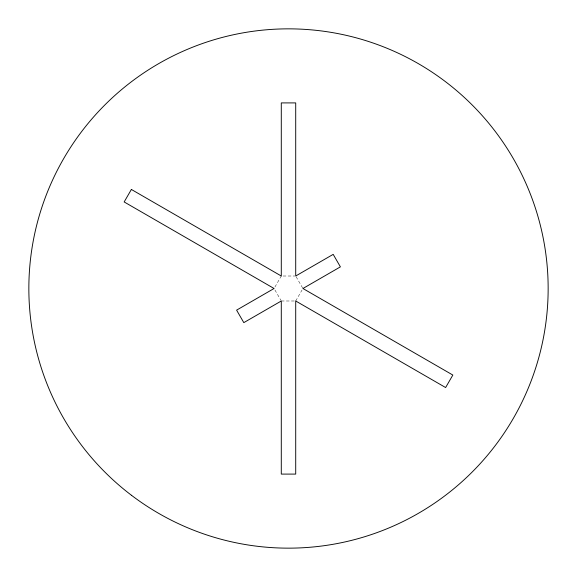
<?xml version="1.0" encoding="UTF-8"?>
<svg xmlns="http://www.w3.org/2000/svg" width="577" height="577" viewBox="0 0 577 577"><rect width="100%" height="100%" fill="white"/><g stroke="black" fill="none" stroke-linecap="round" stroke-linejoin="round"><path stroke-width="0.43" stroke-dasharray="2.88 2.16" d="M274.926 287.029L281.287 276.008M295.712 300.992L302.074 289.971M283.091 276.008L294.811 276.008M281.287 300.992L294.811 300.992M296.138 276.744L302.925 288.5M274.926 289.971L280.862 300.256"/><path stroke-width="0.87" d="M131.376 189.458L124.163 201.95L274.075 288.5L236.599 310.137L243.811 322.63L281.287 300.992L281.287 474.092L295.712 474.092L295.712 300.992L445.624 387.542L452.837 375.05L302.925 288.5L340.401 266.862L333.189 254.37L295.712 276.008L295.712 102.908L281.287 102.908L281.287 276.008L131.376 189.458M131.513 495.318A259.65 259.65 0 0 0 546.102 321.043A259.65 259.65 0 0 0 187.878 49.139A259.65 259.65 0 0 0 131.513 495.318"/></g></svg>
